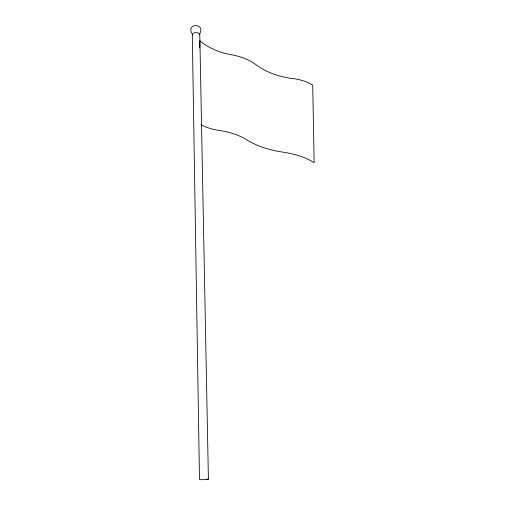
<?xml version="1.0" encoding="UTF-8"?>
<svg xmlns="http://www.w3.org/2000/svg" width="505" height="505" viewBox="0 0 505 505"><rect width="100%" height="100%" fill="white"/><g stroke="black" fill="none" stroke-linecap="round" stroke-linejoin="round"><path stroke-width="0.76" d="M199.727 47.817L199.885 40.747A50.576 30.515 7.7 0 0 229.769 54.471A38.67 21.103 9.4 0 1 256.073 64.785A57.431 34.416 5.1 0 0 290.564 78.307A31.241 16.993 8.1 0 1 312.709 85.124L314.154 162.768A47.053 20.175 6 0 0 282.92 152.131A59.994 29.643 5.4 0 1 246.787 139.822A40.242 18.047 8.6 0 0 219.189 130.423A32.869 16.236 9 0 1 201.059 124.893M199.847 33.589C205.365 23.104 186.168 22.794 191.881 33.475M199.784 34.498L208.407 479.239L202.278 479.737L199.494 479.599L192.298 34.927M206.614 479.087L208.407 479.239M192.55 35.445A3.775 2.058 1 0 1 195.555 32.648A3.775 2.058 1 0 1 199.772 35.034"/></g></svg>
